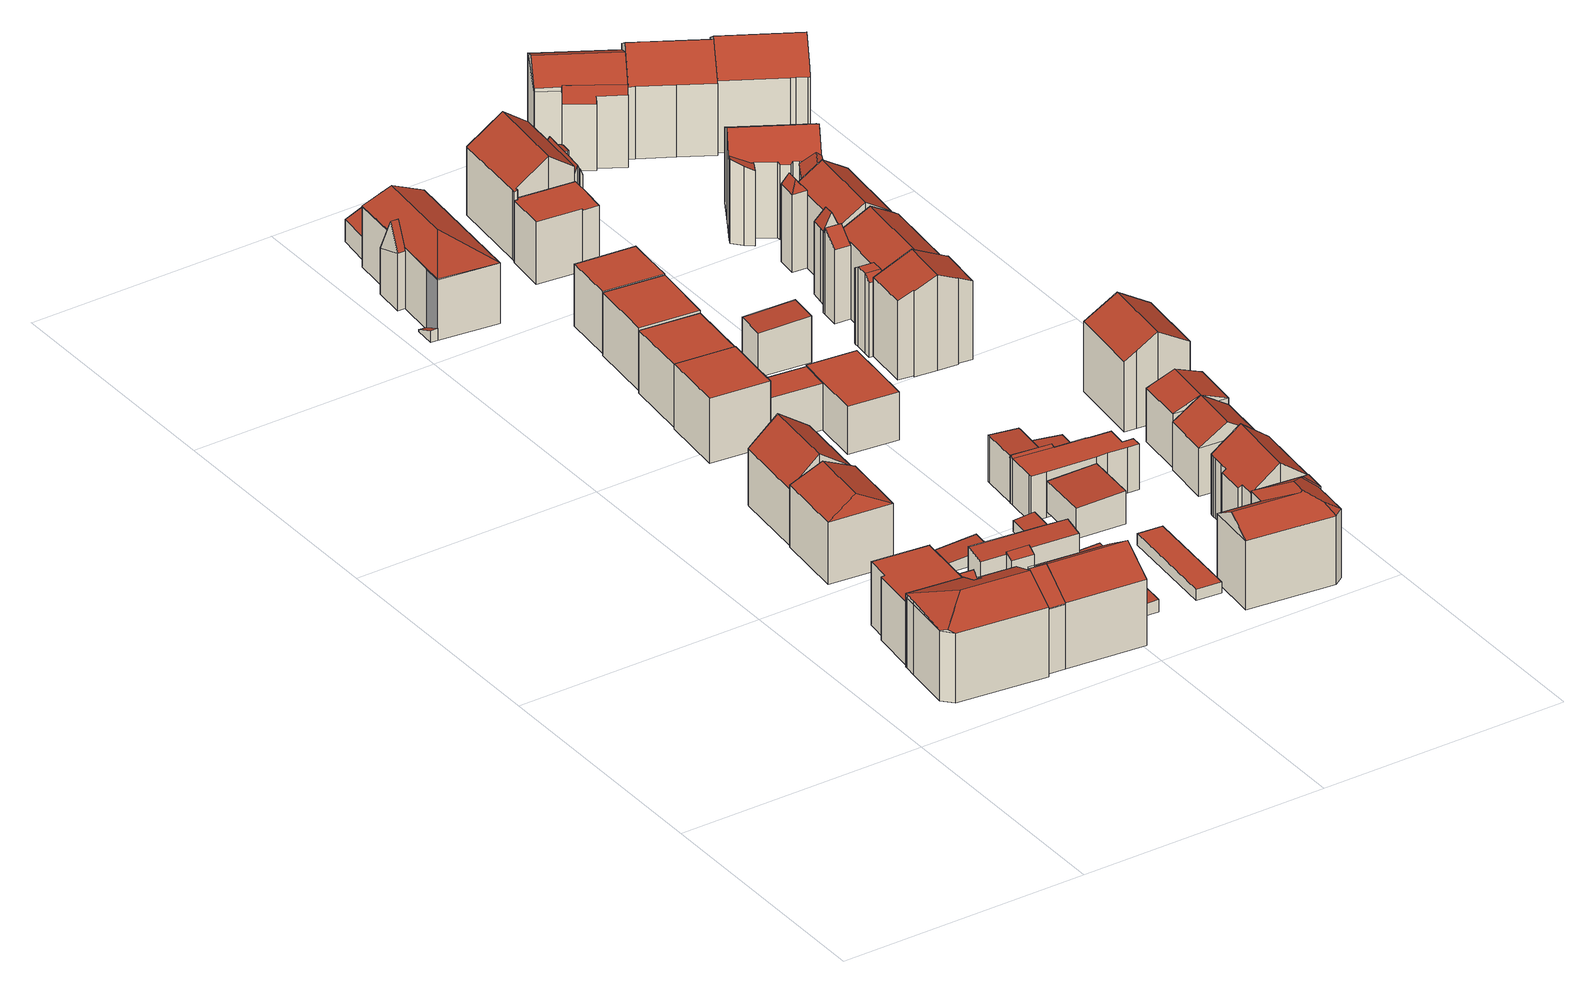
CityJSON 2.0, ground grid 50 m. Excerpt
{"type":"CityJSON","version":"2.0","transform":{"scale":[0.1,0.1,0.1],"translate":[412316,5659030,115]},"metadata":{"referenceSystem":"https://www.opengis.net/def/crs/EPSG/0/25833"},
"CityObjects":{
"building1":{"type":"Building","attributes":{"Dachtyp_tdc":"tdcFreeFormRoof","Gemeindeschluessel":14612000,"Dachneigung":30.68,"QualitaetDacherkennung":41,"Geometrietyp2DReferenz":"3000","measuredHeight":18.1,"function":"31001_9998","roofType":"5000"},"geometry":[{"type":"Solid","lod":"2","boundaries":[[[[0,1,2,3]],[[1,4,5,2]],[[4,6,7,5]],[[6,8,9,7]],[[8,10,11,9]],[[10,12,13,11]],[[12,14,15,13]],[[14,16,17,15]],[[16,18,19,17]],[[18,20,21,19]],[[20,22,23,21]],[[22,24,25,23]],[[24,0,3,25]],[[26,27,28,29,30,31]],[[10,8,6,32,26,31]],[[32,33,34,35,36,37,38,27,26]],[[16,28,27,18]],[[18,27,38,20]],[[20,38,37,22]],[[22,37,36,24]],[[24,36,35,0]],[[0,35,34,1]],[[1,34,33,4]],[[4,33,32,6]],[[12,30,29,14]],[[10,31,30,12]],[[14,29,28,16]],[[3,2,5,7,9,11,13,15,17,19,21,23,25]]]],"semantics":{"surfaces":[{"type":"WallSurface"},{"type":"RoofSurface"},{"type":"GroundSurface"}],"values":[[0,0,0,0,0,0,0,0,0,0,0,0,0,1,1,1,0,0,0,0,0,0,0,0,0,0,0,2]]}}]},
"building2":{"type":"Building","attributes":{"Dachtyp_tdc":"tdcPolyFlatRoof","Gemeindeschluessel":14612000,"Dachneigung":0,"QualitaetDacherkennung":82,"Geometrietyp2DReferenz":"3000","measuredHeight":12.91,"function":"31001_9998","roofType":"1000"},"geometry":[{"type":"Solid","lod":"2","boundaries":[[[[39,40,41,42]],[[40,43,44,41]],[[43,45,46,44]],[[45,47,48,46]],[[47,49,50,48]],[[49,51,52,50]],[[51,53,54,52]],[[53,55,56,54]],[[55,39,42,56]],[[55,53,51,49,47,45,43,40,39]],[[42,41,44,46,48,50,52,54,56]]]],"semantics":{"surfaces":[{"type":"WallSurface"},{"type":"RoofSurface"},{"type":"GroundSurface"}],"values":[[0,0,0,0,0,0,0,0,0,1,2]]}}]},
"building3":{"type":"Building","attributes":{"Dachtyp_tdc":"tdcFreeFormRoof","Gemeindeschluessel":14612000,"Dachneigung":25.07,"QualitaetDacherkennung":12,"Geometrietyp2DReferenz":"3000","measuredHeight":15.79,"function":"31001_9998","roofType":"5000"},"geometry":[{"type":"Solid","lod":"2","boundaries":[[[[57,58,59,60]],[[58,61,62,59]],[[61,63,64,62]],[[63,65,66,64]],[[65,57,60,66]],[[65,67,57]],[[67,65,63]],[[68,67,63,61]],[[68,61,58]],[[67,68,58,57]],[[60,59,62,64,66]]]],"semantics":{"surfaces":[{"type":"WallSurface"},{"type":"RoofSurface"},{"type":"GroundSurface"}],"values":[[0,0,0,0,0,0,0,1,1,1,2]]}}]},
"building4":{"type":"Building","attributes":{"Dachtyp_tdc":"tdcFreeFormRoof","Gemeindeschluessel":14612000,"Dachneigung":69.01,"QualitaetDacherkennung":9,"Geometrietyp2DReferenz":"3000","measuredHeight":6.58,"function":"31001_9998","roofType":"5000"},"geometry":[{"type":"Solid","lod":"2","boundaries":[[[[69,70,71,72]],[[70,73,74,71]],[[73,75,76,74]],[[75,77,78,76]],[[77,69,72,78]],[[73,70,79,80]],[[81,82,83,80,79]],[[75,83,82,77]],[[73,80,83,75]],[[77,82,81,69]],[[69,81,79,70]],[[72,71,74,76,78]]]],"semantics":{"surfaces":[{"type":"WallSurface"},{"type":"RoofSurface"},{"type":"GroundSurface"}],"values":[[0,0,0,0,0,1,1,0,0,0,0,2]]}}]},
"building5":{"type":"Building","attributes":{"Gemeindeschluessel":14612000,"Geometrietyp2DReferenz":"3000","function":"31001_9998","roofType":"9999"},"children":["building5-1","building5-2"]},
"building5-1":{"type":"BuildingPart","attributes":{"Dachtyp_tdc":"tdcGableRoof","Dachneigung":32.53,"QualitaetDacherkennung":75,"Geometrietyp2DReferenz":"3000","measuredHeight":17.63,"roofType":"3100"},"parents":["building5"],"geometry":[{"type":"MultiSurface","lod":"2","boundaries":[[[84,85,86,87,88,89]],[[90,91,92,93]],[[91,84,89,92]],[[84,91,94]],[[85,84,94,95]],[[91,90,96,97,95,94]],[[89,88,98,93,92]]],"semantics":{"surfaces":[{"type":"WallSurface"},{"type":"RoofSurface"},{"type":"GroundSurface"}],"values":[0,0,0,0,1,1,2]}}]},
"building5-2":{"type":"BuildingPart","attributes":{"Dachtyp_tdc":"tdcGableRoof","Dachneigung":31.61,"QualitaetDacherkennung":72,"Geometrietyp2DReferenz":"3000","measuredHeight":17.63,"roofType":"3100"},"parents":["building5"],"geometry":[{"type":"MultiSurface","lod":"2","boundaries":[[[99,100,101,102]],[[100,103,104,101]],[[103,105,98,104]],[[87,99,102,88]],[[86,106,97,107,108,109,110]],[[103,108,107,96,111,105]],[[99,110,109,100]],[[87,86,110,99]],[[100,109,108,103]],[[102,101,104,98,88]]],"semantics":{"surfaces":[{"type":"WallSurface"},{"type":"RoofSurface"},{"type":"GroundSurface"}],"values":[0,0,0,0,1,1,0,0,0,2]}}]},
"building6":{"type":"Building","attributes":{"Dachtyp_tdc":"tdcGableRoof","Gemeindeschluessel":14612000,"Dachneigung":42.78,"QualitaetDacherkennung":54,"Geometrietyp2DReferenz":"3000","measuredHeight":16.94,"function":"31001_9998","roofType":"3100"},"geometry":[{"type":"Solid","lod":"2","boundaries":[[[[112,113,114,115]],[[113,116,117,114]],[[116,118,119,117]],[[118,120,121,119]],[[120,122,123,121]],[[122,124,125,123]],[[124,112,115,125]],[[120,118,116,113]],[[113,112,124,122,120]],[[115,114,117,119,121,123,125]]]],"semantics":{"surfaces":[{"type":"WallSurface"},{"type":"RoofSurface"},{"type":"GroundSurface"}],"values":[[0,0,0,0,0,0,0,1,1,2]]}}]},
"building7":{"type":"Building","attributes":{"Dachtyp_tdc":"tdcPolyFlatRoof","Gemeindeschluessel":14612000,"Dachneigung":5.11,"QualitaetDacherkennung":79,"Geometrietyp2DReferenz":"3000","measuredHeight":2.65,"function":"31001_9998","roofType":"2100"},"geometry":[{"type":"Solid","lod":"2","boundaries":[[[[126,127,128,129]],[[127,130,131,128]],[[130,132,133,131]],[[132,126,129,133]],[[132,130,127,126]],[[129,128,131,133]]]],"semantics":{"surfaces":[{"type":"WallSurface"},{"type":"RoofSurface"},{"type":"GroundSurface"}],"values":[[0,0,0,0,1,2]]}}]},
"building8":{"type":"Building","attributes":{"Gemeindeschluessel":14612000,"Geometrietyp2DReferenz":"3000","function":"31001_9998","roofType":"9999"},"children":["building8-1","building8-2"]},
"building8-1":{"type":"BuildingPart","attributes":{"Dachtyp_tdc":"tdcPolyFlatRoof","Dachneigung":9.75,"QualitaetDacherkennung":72,"Geometrietyp2DReferenz":"3000","measuredHeight":10.02,"roofType":"2100"},"parents":["building8"],"geometry":[{"type":"MultiSurface","lod":"2","boundaries":[[[134,135,136,137]],[[135,138,139,136]],[[138,140,141,139]],[[142,143,144,145]],[[143,146,147,144]],[[146,134,137,147]],[[146,143,142,148,140,138,135,134]],[[137,136,139,141,149,145,144,147]]],"semantics":{"surfaces":[{"type":"WallSurface"},{"type":"RoofSurface"},{"type":"GroundSurface"}],"values":[0,0,0,0,0,0,1,2]}}]},
"building8-2":{"type":"BuildingPart","attributes":{"Dachtyp_tdc":"tdcPolyFlatRoof","Dachneigung":24.35,"QualitaetDacherkennung":50,"Geometrietyp2DReferenz":"3000","measuredHeight":9.75,"roofType":"2100"},"parents":["building8"],"geometry":[{"type":"MultiSurface","lod":"2","boundaries":[[[150,151,152,153]],[[151,154,142,145,152]],[[155,150,153,141,140]],[[155,156,154,151,150]],[[153,152,145,149,141]]],"semantics":{"surfaces":[{"type":"WallSurface"},{"type":"RoofSurface"},{"type":"GroundSurface"}],"values":[0,0,0,1,2]}}]},
"building9":{"type":"Building","attributes":{"Dachtyp_tdc":"tdcPolyFlatRoof","Gemeindeschluessel":14612000,"Dachneigung":0,"QualitaetDacherkennung":53,"Geometrietyp2DReferenz":"3000","measuredHeight":13.22,"function":"31001_9998","roofType":"1000"},"geometry":[{"type":"Solid","lod":"2","boundaries":[[[[157,158,159,160]],[[161,162,163,164]],[[162,157,160,163]],[[162,161,165,166,158,157]],[[160,159,167,168,164,163]],[[158,166,167,159]],[[166,165,168,167]],[[165,161,164,168]]]],"semantics":{"surfaces":[{"type":"WallSurface"},{"type":"RoofSurface"},{"type":"GroundSurface"}],"values":[[0,0,0,1,2,0,0,0]]}}]},
"building10":{"type":"Building","attributes":{"Gemeindeschluessel":14612000,"Geometrietyp2DReferenz":"3000","function":"31001_9998","roofType":"9999"},"children":["building10-1","building10-2","building10-3"]},
"building10-1":{"type":"BuildingPart","attributes":{"Dachtyp_tdc":"tdcGableRoof","Dachneigung":64.51,"QualitaetDacherkennung":7,"Geometrietyp2DReferenz":"3000","measuredHeight":16.79,"roofType":"3100"},"parents":["building10"],"geometry":[{"type":"MultiSurface","lod":"2","boundaries":[[[169,170,171]],[[170,172,173,174,175,171]],[[176,169,171,175,177,178]],[[179,180,181,182]],[[172,170,180,179]],[[170,169,181,180]],[[169,176,182,181]]],"semantics":{"surfaces":[{"type":"WallSurface"},{"type":"RoofSurface"},{"type":"GroundSurface"}],"values":[0,1,1,2,0,0,0]}}]},
"building10-2":{"type":"BuildingPart","attributes":{"Dachtyp_tdc":"tdcPolyFlatRoof","Dachneigung":25.5,"QualitaetDacherkennung":18,"Geometrietyp2DReferenz":"3000","measuredHeight":2.37,"roofType":"2100"},"parents":["building10"],"geometry":[{"type":"MultiSurface","lod":"2","boundaries":[[[183,184,185,186]],[[184,187,188,185]],[[187,189,190,188]],[[187,184,183,189]],[[190,186,185,188]]],"semantics":{"surfaces":[{"type":"WallSurface"},{"type":"RoofSurface"},{"type":"GroundSurface"}],"values":[0,0,0,1,2]}}]},
"building10-3":{"type":"BuildingPart","attributes":{"Dachtyp_tdc":"tdcHipAndGableRoof","Dachneigung":23.8,"QualitaetDacherkennung":34,"Geometrietyp2DReferenz":"3000","measuredHeight":15,"roofType":"5000"},"parents":["building10"],"geometry":[{"type":"MultiSurface","lod":"2","boundaries":[[[191,192,172,179,190,189]],[[193,194,195,182,176]],[[194,196,197,195]],[[196,198,199,197]],[[200,198,201]],[[198,196,202,201]],[[203,204,177,174,205,206,200,201,202]],[[207,200,206,191]],[[191,206,205,192]],[[193,204,203,194]],[[194,203,202,196]],[[198,200,207]],[[199,186,190,179,182,195,197]],[[198,207,183,186,199]]],"semantics":{"surfaces":[{"type":"WallSurface"},{"type":"RoofSurface"},{"type":"GroundSurface"}],"values":[0,0,0,0,1,1,1,0,0,0,0,0,2,0]}}]},
"building11":{"type":"Building","attributes":{"Dachtyp_tdc":"tdcPolyFlatRoof","Gemeindeschluessel":14612000,"Dachneigung":0,"QualitaetDacherkennung":72,"Geometrietyp2DReferenz":"3000","measuredHeight":12.77,"function":"31001_9998","roofType":"1000"},"geometry":[{"type":"Solid","lod":"2","boundaries":[[[[208,209,210,211]],[[209,212,213,210]],[[212,214,215,213]],[[214,208,211,215]],[[214,212,209,208]],[[211,210,213,215]]]],"semantics":{"surfaces":[{"type":"WallSurface"},{"type":"RoofSurface"},{"type":"GroundSurface"}],"values":[[0,0,0,0,1,2]]}}]},
"building12":{"type":"Building","attributes":{"Dachtyp_tdc":"tdcPolyFlatRoof","Gemeindeschluessel":14612000,"Dachneigung":4.4,"QualitaetDacherkennung":85,"Geometrietyp2DReferenz":"3000","measuredHeight":3.21,"function":"31001_9998","roofType":"2100"},"geometry":[{"type":"Solid","lod":"2","boundaries":[[[[216,217,218,219]],[[217,220,221,218]],[[220,222,223,221]],[[222,224,225,223]],[[224,216,219,225]],[[224,222,220,217,216]],[[219,218,221,223,225]]]],"semantics":{"surfaces":[{"type":"WallSurface"},{"type":"RoofSurface"},{"type":"GroundSurface"}],"values":[[0,0,0,0,0,1,2]]}}]},
"building13":{"type":"Building","attributes":{"Dachtyp_tdc":"tdcPolyFlatRoof","Gemeindeschluessel":14612000,"Dachneigung":2.82,"QualitaetDacherkennung":97,"Geometrietyp2DReferenz":"3000","measuredHeight":2.51,"function":"31001_2463","roofType":"2100"},"geometry":[{"type":"Solid","lod":"2","boundaries":[[[[226,227,228,229]],[[227,230,231,228]],[[230,232,233,231]],[[232,226,229,233]],[[232,230,227,226]],[[229,228,231,233]]]],"semantics":{"surfaces":[{"type":"WallSurface"},{"type":"RoofSurface"},{"type":"GroundSurface"}],"values":[[0,0,0,0,1,2]]}}]},
"building14":{"type":"Building","attributes":{"Dachtyp_tdc":"tdcGableRoof","Gemeindeschluessel":14612000,"Dachneigung":25.95,"QualitaetDacherkennung":1,"Geometrietyp2DReferenz":"3000","measuredHeight":8.12,"function":"31001_9998","roofType":"3100"},"geometry":[{"type":"Solid","lod":"2","boundaries":[[[[234,235,236,237]],[[235,238,239,236]],[[238,240,241,239]],[[240,234,237,241]],[[238,235,242]],[[234,240,243]],[[235,234,243,242]],[[240,238,242,243]],[[237,236,239,241]]]],"semantics":{"surfaces":[{"type":"WallSurface"},{"type":"RoofSurface"},{"type":"GroundSurface"}],"values":[[0,0,0,0,0,0,1,1,2]]}}]},
"building15":{"type":"Building","attributes":{"Dachtyp_tdc":"tdcPolyFlatRoof","Gemeindeschluessel":14612000,"Dachneigung":8.2,"QualitaetDacherkennung":87,"Geometrietyp2DReferenz":"3000","measuredHeight":2.77,"function":"31001_9998","roofType":"2100"},"geometry":[{"type":"Solid","lod":"2","boundaries":[[[[244,222,245,246]],[[222,247,248,245]],[[247,249,250,248]],[[247,222,244,249]],[[250,246,245,248]],[[249,244,246,250]]]],"semantics":{"surfaces":[{"type":"WallSurface"},{"type":"RoofSurface"},{"type":"GroundSurface"}],"values":[[0,0,0,1,2,0]]}}]},
"building16":{"type":"Building","attributes":{"Gemeindeschluessel":14612000,"Geometrietyp2DReferenz":"3000","function":"31001_9998","roofType":"9999"},"children":["building16-1","building16-2"]},
"building16-1":{"type":"BuildingPart","attributes":{"Dachtyp_tdc":"tdcPolyFlatRoof","Dachneigung":9.12,"QualitaetDacherkennung":68,"Geometrietyp2DReferenz":"3000","measuredHeight":3.66,"roofType":"2100"},"parents":["building16"],"geometry":[{"type":"MultiSurface","lod":"2","boundaries":[[[251,252,253,254]],[[255,256,257,258]],[[256,251,254,257]],[[256,255,252,251]],[[254,253,258,257]]],"semantics":{"surfaces":[{"type":"WallSurface"},{"type":"RoofSurface"},{"type":"GroundSurface"}],"values":[0,0,0,1,2]}}]},
"building16-2":{"type":"BuildingPart","attributes":{"Dachtyp_tdc":"tdcPolyFlatRoof","Dachneigung":0,"QualitaetDacherkennung":70,"Geometrietyp2DReferenz":"3000","measuredHeight":12.78,"roofType":"1000"},"parents":["building16"],"geometry":[{"type":"MultiSurface","lod":"2","boundaries":[[[259,260,261,262]],[[260,263,264,261]],[[263,265,255,258,264]],[[266,259,262,253,252]],[[266,265,263,260,259]],[[262,261,264,258,253]]],"semantics":{"surfaces":[{"type":"WallSurface"},{"type":"RoofSurface"},{"type":"GroundSurface"}],"values":[0,0,0,0,1,2]}}]},
"building17":{"type":"Building","attributes":{"Gemeindeschluessel":14612000,"Geometrietyp2DReferenz":"3000","function":"31001_9998","roofType":"9999"},"children":["building17-1","building17-2"]},
"building17-1":{"type":"BuildingPart","attributes":{"Dachtyp_tdc":"tdcPolyFlatRoof","Dachneigung":0,"QualitaetDacherkennung":69,"Geometrietyp2DReferenz":"3000","measuredHeight":9.77,"roofType":"1000"},"parents":["building17"],"geometry":[{"type":"MultiSurface","lod":"2","boundaries":[[[267,268,269,270]],[[268,271,272,269]],[[271,273,274,275,272]],[[276,267,270,277,278]],[[276,273,271,268,267]],[[270,269,272,275,277]]],"semantics":{"surfaces":[{"type":"WallSurface"},{"type":"RoofSurface"},{"type":"GroundSurface"}],"values":[0,0,0,0,1,2]}}]},
"building17-2":{"type":"BuildingPart","attributes":{"Dachtyp_tdc":"tdcPolyFlatRoof","Dachneigung":0,"QualitaetDacherkennung":41,"Geometrietyp2DReferenz":"3000","measuredHeight":9.45,"roofType":"1000"},"parents":["building17"],"geometry":[{"type":"MultiSurface","lod":"2","boundaries":[[[279,280,281,282]],[[280,278,277,281]],[[274,279,282,275]],[[274,278,280,279]],[[282,281,277,275]]],"semantics":{"surfaces":[{"type":"WallSurface"},{"type":"RoofSurface"},{"type":"GroundSurface"}],"values":[0,0,0,1,2]}}]},
"building18":{"type":"Building","attributes":{"Gemeindeschluessel":14612000,"Geometrietyp2DReferenz":"3000","function":"31001_9998","roofType":"9999"},"children":["building18-1","building18-2"]},
"building18-1":{"type":"BuildingPart","attributes":{"Dachtyp_tdc":"tdcFreeFormRoof","Dachneigung":55.46,"QualitaetDacherkennung":5,"Geometrietyp2DReferenz":"3000","measuredHeight":10.57,"roofType":"5000"},"parents":["building18"],"geometry":[{"type":"MultiSurface","lod":"2","boundaries":[[[283,284,285,286]],[[284,287,288,285]],[[289,283,286,290]],[[291,292,289,287]],[[291,287,284]],[[292,291,284,283]],[[292,283,289]],[[286,285,288,290]]],"semantics":{"surfaces":[{"type":"WallSurface"},{"type":"RoofSurface"},{"type":"GroundSurface"}],"values":[0,0,0,1,1,1,1,2]}}]},
"building18-2":{"type":"BuildingPart","attributes":{"Dachtyp_tdc":"tdcPolyFlatRoof","Dachneigung":0,"QualitaetDacherkennung":76,"Geometrietyp2DReferenz":"3000","measuredHeight":12.57,"roofType":"1000"},"parents":["building18"],"geometry":[{"type":"MultiSurface","lod":"2","boundaries":[[[293,294,295,288,287]],[[294,296,297,295]],[[296,298,299,297]],[[298,300,289,290,299]],[[300,298,296,294,293]],[[288,295,297,299,290]]],"semantics":{"surfaces":[{"type":"WallSurface"},{"type":"RoofSurface"},{"type":"GroundSurface"}],"values":[0,0,0,0,1,2]}}]},
"building19":{"type":"Building","attributes":{"Dachtyp_tdc":"tdcPolyFlatRoof","Gemeindeschluessel":14612000,"Dachneigung":0,"QualitaetDacherkennung":98,"Geometrietyp2DReferenz":"3000","measuredHeight":2.3,"function":"31001_2463","roofType":"1000"},"geometry":[{"type":"Solid","lod":"2","boundaries":[[[[301,302,303,304]],[[302,305,306,303]],[[305,307,308,306]],[[307,301,304,308]],[[307,305,302,301]],[[304,303,306,308]]]],"semantics":{"surfaces":[{"type":"WallSurface"},{"type":"RoofSurface"},{"type":"GroundSurface"}],"values":[[0,0,0,0,1,2]]}}]},
"building20":{"type":"Building","attributes":{"Dachtyp_tdc":"tdcPolyFlatRoof","Gemeindeschluessel":14612000,"Dachneigung":3.25,"QualitaetDacherkennung":88,"Geometrietyp2DReferenz":"3000","measuredHeight":6.72,"function":"31001_9998","roofType":"2100"},"geometry":[{"type":"Solid","lod":"2","boundaries":[[[[309,310,311,312]],[[310,313,314,311]],[[313,315,316,314]],[[315,309,312,316]],[[315,313,310,309]],[[312,311,314,316]]]],"semantics":{"surfaces":[{"type":"WallSurface"},{"type":"RoofSurface"},{"type":"GroundSurface"}],"values":[[0,0,0,0,1,2]]}}]},
"building21":{"type":"Building","attributes":{"Gemeindeschluessel":14612000,"Geometrietyp2DReferenz":"3000","function":"31001_9998","roofType":"9999"},"children":["building21-1","building21-2"]},
"building21-1":{"type":"BuildingPart","attributes":{"Dachtyp_tdc":"tdcPolyFlatRoof","Dachneigung":0,"QualitaetDacherkennung":66,"Geometrietyp2DReferenz":"3000","measuredHeight":12.74,"roofType":"1000"},"parents":["building21"],"geometry":[{"type":"MultiSurface","lod":"2","boundaries":[[[317,318,319,320,321]],[[318,322,323,319]],[[322,324,325,323]],[[324,326,327,325]],[[326,328,329,327]],[[328,330,331,329]],[[330,332,333,331]],[[332,334,335,336,333]],[[332,330,328,326,324,322,318,317,334]],[[336,320,319,323,325,327,329,331,333]]],"semantics":{"surfaces":[{"type":"WallSurface"},{"type":"RoofSurface"},{"type":"GroundSurface"}],"values":[0,0,0,0,0,0,0,0,1,2]}}]},
"building21-2":{"type":"BuildingPart","attributes":{"Dachtyp_tdc":"tdcPolyFlatRoof","Dachneigung":0,"QualitaetDacherkennung":69,"Geometrietyp2DReferenz":"3000","measuredHeight":3.44,"roofType":"1000"},"parents":["building21"],"geometry":[{"type":"MultiSurface","lod":"2","boundaries":[[[337,321,320,338]],[[335,339,340,336]],[[339,341,342,340]],[[341,343,344,342]],[[343,345,346,344]],[[345,347,348,346]],[[347,337,338,348]],[[347,345,343,341,339,335,321,337]],[[338,320,336,340,342,344,346,348]]],"semantics":{"surfaces":[{"type":"WallSurface"},{"type":"RoofSurface"},{"type":"GroundSurface"}],"values":[0,0,0,0,0,0,0,1,2]}}]},
"building22":{"type":"Building","attributes":{"Dachtyp_tdc":"tdcPolyFlatRoof","Gemeindeschluessel":14612000,"Dachneigung":2.59,"QualitaetDacherkennung":47,"Geometrietyp2DReferenz":"3000","measuredHeight":9.47,"function":"31001_9998","roofType":"2100"},"geometry":[{"type":"Solid","lod":"2","boundaries":[[[[349,350,351,352]],[[350,353,354,351]],[[353,355,356,354]],[[355,349,352,356]],[[355,353,350,349]],[[352,351,354,356]]]],"semantics":{"surfaces":[{"type":"WallSurface"},{"type":"RoofSurface"},{"type":"GroundSurface"}],"values":[[0,0,0,0,1,2]]}}]},
"building23":{"type":"Building","attributes":{"Gemeindeschluessel":14612000,"Geometrietyp2DReferenz":"3000","function":"31001_9998","roofType":"9999"},"children":["building23-1","building23-2","building23-3"]},
"building23-1":{"type":"BuildingPart","attributes":{"Dachtyp_tdc":"tdcFreeFormRoof","Dachneigung":56.95,"QualitaetDacherkennung":32,"Geometrietyp2DReferenz":"3000","measuredHeight":9.76,"roofType":"5000"},"parents":["building23"],"geometry":[{"type":"MultiSurface","lod":"2","boundaries":[[[357,358,359,360]],[[361,362,363,364]],[[362,365,366,363]],[[357,360,367,368]],[[362,361,358,369]],[[357,368,370,365,362,369]],[[360,359,364,363,366,367]],[[358,357,369]]],"semantics":{"surfaces":[{"type":"WallSurface"},{"type":"RoofSurface"},{"type":"GroundSurface"}],"values":[0,0,0,0,1,1,2,1]}}]},
"building23-2":{"type":"BuildingPart","attributes":{"Dachtyp_tdc":"tdcPolyFlatRoof","Dachneigung":3.63,"QualitaetDacherkennung":70,"Geometrietyp2DReferenz":"3000","measuredHeight":9.45,"roofType":"2100"},"parents":["building23"],"geometry":[{"type":"MultiSurface","lod":"2","boundaries":[[[371,372,373,366,365]],[[372,374,375,373]],[[374,376,377,375]],[[376,378,379,377]],[[378,368,367,379]],[[368,378,376,374,372,371,370]],[[366,373,375,377,379,367]]],"semantics":{"surfaces":[{"type":"WallSurface"},{"type":"RoofSurface"},{"type":"GroundSurface"}],"values":[0,0,0,0,0,1,2]}}]},
"building23-3":{"type":"BuildingPart","attributes":{"Dachtyp_tdc":"tdcPolyFlatRoof","Dachneigung":0,"QualitaetDacherkennung":55,"Geometrietyp2DReferenz":"3000","measuredHeight":9.28,"roofType":"1000"},"parents":["building23"],"geometry":[{"type":"MultiSurface","lod":"2","boundaries":[[[380,381,382,359,358]],[[381,383,384,382]],[[383,385,386,384]],[[385,387,388,386]],[[387,389,390,388]],[[389,391,392,390]],[[391,393,394,392]],[[393,395,396,394]],[[395,397,398,396]],[[397,399,400,398]],[[399,401,402,400]],[[401,403,404,402]],[[403,405,361,364,404]],[[405,403,401,399,397,395,393,391,389,387,385,383,381,380]],[[359,382,384,386,388,390,392,394,396,398,400,402,404,364]]],"semantics":{"surfaces":[{"type":"WallSurface"},{"type":"RoofSurface"},{"type":"GroundSurface"}],"values":[0,0,0,0,0,0,0,0,0,0,0,0,0,1,2]}}]},
"building24":{"type":"Building","attributes":{"Dachtyp_tdc":"tdcPolyFlatRoof","Gemeindeschluessel":14612000,"Dachneigung":4.14,"QualitaetDacherkennung":68,"Geometrietyp2DReferenz":"3000","measuredHeight":5.04,"function":"31001_9998","roofType":"2100"},"geometry":[{"type":"Solid","lod":"2","boundaries":[[[[406,407,408,409]],[[407,410,411,408]],[[410,412,413,411]],[[412,414,415,413]],[[414,416,417,415]],[[416,418,419,417]],[[418,406,409,419]],[[418,416,414,412,410,407,406]],[[409,408,411,413,415,417,419]]]],"semantics":{"surfaces":[{"type":"WallSurface"},{"type":"RoofSurface"},{"type":"GroundSurface"}],"values":[[0,0,0,0,0,0,0,1,2]]}}]},
"building25":{"type":"Building","attributes":{"Dachtyp_tdc":"tdcFreeFormRoof","Gemeindeschluessel":14612000,"Dachneigung":30.55,"QualitaetDacherkennung":49,"Geometrietyp2DReferenz":"3000","measuredHeight":17.3,"function":"31001_9998","roofType":"5000"},"geometry":[{"type":"Solid","lod":"2","boundaries":[[[[420,421,422,423,424,425]],[[426,420,425,427]],[[426,427,428]],[[421,420,426,428,429]],[[430,422,421,429,431]],[[432,430,431,433]],[[432,433,434]],[[423,422,430,432,434,435]],[[436,437,438,439,440,441,442,443,444]],[[434,433,437,436]],[[433,431,438,437]],[[431,429,439,438]],[[429,428,440,439]],[[428,427,441,440]],[[427,425,442,441]],[[425,424,443,442]],[[424,435,444,443]],[[435,434,436,444]],[[423,435,424]]]],"semantics":{"surfaces":[{"type":"RoofSurface"},{"type":"WallSurface"},{"type":"GroundSurface"}],"values":[[0,0,0,0,0,0,1,0,2,1,1,1,1,1,1,1,1,1,0]]}}]},
"building26":{"type":"Building","attributes":{"Gemeindeschluessel":14612000,"Geometrietyp2DReferenz":"3000","function":"31001_9998","roofType":"9999"},"children":["building26-1","building26-2","building26-3"]},
"building26-1":{"type":"BuildingPart","attributes":{"Dachtyp_tdc":"tdcPolyFlatRoof","Dachneigung":19.73,"QualitaetDacherkennung":71,"Geometrietyp2DReferenz":"3000","measuredHeight":13.42,"roofType":"2100"},"parents":["building26"],"geometry":[{"type":"MultiSurface","lod":"2","boundaries":[[[445,446,447,448]],[[446,449,450,447]],[[449,451,452,450]],[[451,453,454,452]],[[455,456,457,458]],[[456,459,460,457]],[[459,461,462,460]],[[461,445,448,462]],[[461,459,456,455,453,451,449,446,445]],[[448,447,450,452,454,458,457,460,462]]],"semantics":{"surfaces":[{"type":"WallSurface"},{"type":"RoofSurface"},{"type":"GroundSurface"}],"values":[0,0,0,0,0,0,0,0,1,2]}}]},
"building26-2":{"type":"BuildingPart","attributes":{"Dachtyp_tdc":"tdcGableRoof","Dachneigung":35.49,"QualitaetDacherkennung":76,"Geometrietyp2DReferenz":"3000","measuredHeight":18.94,"roofType":"3100"},"parents":["building26"],"geometry":[{"type":"MultiSurface","lod":"2","boundaries":[[[463,464,465,466,467]],[[464,468,469,465]],[[468,470,471,469]],[[470,472,473,471]],[[472,474,475,473]],[[474,476,477,475]],[[476,478,479,477]],[[478,480,481,479]],[[482,483,484,485,486]],[[480,478,476,474,472,470,468,464]],[[464,463,483,482,480]],[[466,465,469,471,473,475,477,479,481,486,485]],[[480,482,486,481]]],"semantics":{"surfaces":[{"type":"WallSurface"},{"type":"RoofSurface"},{"type":"GroundSurface"}],"values":[0,0,0,0,0,0,0,0,0,1,1,2,0]}}]},
"building26-3":{"type":"BuildingPart","attributes":{"Dachtyp_tdc":"tdcFreeFormRoof","Dachneigung":68.64,"QualitaetDacherkennung":52,"Geometrietyp2DReferenz":"3000","measuredHeight":15.52,"roofType":"5000"},"parents":["building26"],"geometry":[{"type":"MultiSurface","lod":"2","boundaries":[[[487,488,489,490]],[[488,491,492,489]],[[491,467,466,492]],[[484,455,458,485]],[[493,494,454,453]],[[493,495,496,494]],[[455,484,497]],[[484,467,491,497]],[[491,488,487,495,493,453,455,497]],[[496,490,489,492,466,485,458,454,494]],[[495,487,490,496]]],"semantics":{"surfaces":[{"type":"WallSurface"},{"type":"RoofSurface"},{"type":"GroundSurface"}],"values":[0,0,0,0,0,0,1,1,1,2,0]}}]},
"building27":{"type":"Building","attributes":{"Dachtyp_tdc":"tdcGableRoof","Gemeindeschluessel":14612000,"Dachneigung":37.41,"QualitaetDacherkennung":65,"Geometrietyp2DReferenz":"3000","measuredHeight":16.65,"function":"31001_9998","roofType":"3100"},"geometry":[{"type":"Solid","lod":"2","boundaries":[[[[498,499,500,501]],[[499,502,503,500]],[[502,504,505,503]],[[504,506,507,505]],[[506,508,509,507]],[[508,510,511,509]],[[510,512,513,511]],[[512,514,515,513]],[[514,516,517,515]],[[516,518,519,517]],[[518,520,521,519]],[[520,522,523,521]],[[522,524,525,523]],[[524,498,501,525]],[[520,518,516,514,512,510,508,506,504,502,499,498]],[[498,524,522,520]],[[501,500,503,505,507,509,511,513,515,517,519,521,523,525]]]],"semantics":{"surfaces":[{"type":"WallSurface"},{"type":"RoofSurface"},{"type":"GroundSurface"}],"values":[[0,0,0,0,0,0,0,0,0,0,0,0,0,0,1,1,2]]}}]},
"building28":{"type":"Building","attributes":{"Dachtyp_tdc":"tdcGableRoof","Gemeindeschluessel":14612000,"Dachneigung":24.44,"QualitaetDacherkennung":48,"Geometrietyp2DReferenz":"3000","measuredHeight":19.45,"function":"31001_9998","roofType":"3100"},"geometry":[{"type":"Solid","lod":"2","boundaries":[[[[526,527,528,529]],[[527,530,531,528]],[[530,532,533,531]],[[532,534,535,533]],[[534,536,537,535]],[[536,538,539,537]],[[538,540,541,539]],[[540,542,543,541]],[[542,544,545,543]],[[544,546,547,545]],[[546,526,529,547]],[[542,540,538,536,534,532]],[[532,530,527,526,546,544,542]],[[529,528,531,533,535,537,539,541,543,545,547]]]],"semantics":{"surfaces":[{"type":"WallSurface"},{"type":"RoofSurface"},{"type":"GroundSurface"}],"values":[[0,0,0,0,0,0,0,0,0,0,0,1,1,2]]}}]},
"building29":{"type":"Building","attributes":{"Dachtyp_tdc":"tdcGableRoof","Gemeindeschluessel":14612000,"Dachneigung":34.5,"QualitaetDacherkennung":61,"Geometrietyp2DReferenz":"3000","measuredHeight":13.63,"function":"31001_9998","roofType":"3100"},"geometry":[{"type":"Solid","lod":"2","boundaries":[[[[548,549,550,551]],[[549,552,553,550]],[[552,554,555,553]],[[554,548,551,555]],[[552,549,556]],[[548,554,557]],[[549,548,557,556]],[[554,552,556,557]],[[551,550,553,555]]]],"semantics":{"surfaces":[{"type":"WallSurface"},{"type":"RoofSurface"},{"type":"GroundSurface"}],"values":[[0,0,0,0,0,0,1,1,2]]}}]},
"building30":{"type":"Building","attributes":{"Gemeindeschluessel":14612000,"Geometrietyp2DReferenz":"3000","function":"31001_9998","roofType":"9999"},"children":["building30-1","building30-2","building30-3"]},
"building30-1":{"type":"BuildingPart","attributes":{"Dachtyp_tdc":"tdcGableRoof","Dachneigung":28.42,"QualitaetDacherkennung":60,"Geometrietyp2DReferenz":"3000","measuredHeight":18.97,"roofType":"3100"},"parents":["building30"],"geometry":[{"type":"MultiSurface","lod":"2","boundaries":[[[558,559,560,561]],[[559,562,563,560]],[[562,564,565,566,563]],[[567,568,569,570,571,572]],[[573,574,575,576]],[[574,577,578,575]],[[577,579,580,578]],[[579,558,561,580]],[[574,573,581,582,568,567,583,584,585,586,564,562]],[[562,559,558,579,577,574]],[[561,560,563,566,587,588,571,570,589,576,575,578,580]]],"semantics":{"surfaces":[{"type":"WallSurface"},{"type":"RoofSurface"},{"type":"GroundSurface"}],"values":[0,0,0,0,0,0,0,0,1,1,2]}}]},
"building30-2":{"type":"BuildingPart","attributes":{"Dachtyp_tdc":"tdcGableRoof","Dachneigung":35.98,"QualitaetDacherkennung":18,"Geometrietyp2DReferenz":"3000","measuredHeight":17.6,"roofType":"3100"},"parents":["building30"],"geometry":[{"type":"MultiSurface","lod":"2","boundaries":[[[569,590,591,570]],[[590,592,593,591]],[[592,594,595,593]],[[594,596,573,576,595]],[[592,590,569,582,597]],[[597,596,594,592]],[[589,570,591,593,595,576]]],"semantics":{"surfaces":[{"type":"WallSurface"},{"type":"RoofSurface"},{"type":"GroundSurface"}],"values":[0,0,0,0,1,1,2]}}]},
"building30-3":{"type":"BuildingPart","attributes":{"Dachtyp_tdc":"tdcCutGableRoof","Dachneigung":1.41,"QualitaetDacherkennung":33,"Geometrietyp2DReferenz":"3000","measuredHeight":16.33,"roofType":"9999"},"parents":["building30"],"geometry":[{"type":"MultiSurface","lod":"2","boundaries":[[[565,598,599,566]],[[598,600,601,599]],[[600,602,603,601]],[[602,604,605,603]],[[604,606,607,605]],[[606,608,609,607]],[[608,572,571,609]],[[602,600,598,565,586,610]],[[611,583,572,608,606,604]],[[610,611,604,602]],[[566,599,601,603,605,607,609,571,588,587]]],"semantics":{"surfaces":[{"type":"WallSurface"},{"type":"RoofSurface"},{"type":"GroundSurface"}],"values":[0,0,0,0,0,0,0,1,1,1,2]}}]},
"building31":{"type":"Building","attributes":{"Dachtyp_tdc":"tdcFreeFormRoof","Gemeindeschluessel":14612000,"Dachneigung":22.27,"QualitaetDacherkennung":80,"Geometrietyp2DReferenz":"3000","measuredHeight":13.14,"function":"31001_9998","roofType":"5000"},"geometry":[{"type":"Solid","lod":"2","boundaries":[[[[612,613,614,615]],[[613,616,617,614]],[[616,618,619,617]],[[618,620,621,619]],[[620,622,623,621]],[[622,612,615,623]],[[556,624,616,613,612]],[[622,620,618,624,556]],[[612,622,556]],[[618,616,624]],[[615,614,617,619,621,623]]]],"semantics":{"surfaces":[{"type":"WallSurface"},{"type":"RoofSurface"},{"type":"GroundSurface"}],"values":[[0,0,0,0,0,0,1,1,0,0,2]]}}]},
"building32":{"type":"Building","attributes":{"Gemeindeschluessel":14612000,"Geometrietyp2DReferenz":"3000","function":"31001_9998","roofType":"9999"},"children":["building32-1","building32-2","building32-3"]},
"building32-1":{"type":"BuildingPart","attributes":{"Dachtyp_tdc":"tdcGableRoof","Dachneigung":32.13,"QualitaetDacherkennung":66,"Geometrietyp2DReferenz":"3000","measuredHeight":18.3,"roofType":"3100"},"parents":["building32"],"geometry":[{"type":"MultiSurface","lod":"2","boundaries":[[[625,626,627,628]],[[626,629,630,627]],[[629,631,632,630]],[[631,633,634,632]],[[633,635,636,634]],[[635,637,638,636]],[[637,639,640,641,638]],[[642,643,644,645,646]],[[637,635,633,631,629]],[[629,626,625,643,642,639,637]],[[644,628,627,630,632,634,636,638,641,645]]],"semantics":{"surfaces":[{"type":"WallSurface"},{"type":"RoofSurface"},{"type":"GroundSurface"}],"values":[0,0,0,0,0,0,0,0,1,1,2]}}]},
"building32-2":{"type":"BuildingPart","attributes":{"Dachtyp_tdc":"tdcFreeFormRoof","Dachneigung":65.65,"QualitaetDacherkennung":21,"Geometrietyp2DReferenz":"3000","measuredHeight":18.35,"roofType":"5000"},"parents":["building32"],"geometry":[{"type":"MultiSurface","lod":"2","boundaries":[[[640,647,648]],[[645,641,649,650,651]],[[640,648,649,641]],[[648,652,650,649]],[[652,653,651,650]],[[653,646,645,651]],[[654,647,640,646]],[[654,646,653]],[[653,652,648,647,654]]],"semantics":{"surfaces":[{"type":"WallSurface"},{"type":"GroundSurface"},{"type":"RoofSurface"}],"values":[0,1,0,0,0,0,2,2,2]}}]},
"building32-3":{"type":"BuildingPart","attributes":{"Dachtyp_tdc":"tdcFreeFormRoof","Dachneigung":52.3,"QualitaetDacherkennung":6,"Geometrietyp2DReferenz":"3000","measuredHeight":17.68,"roofType":"5000"},"parents":["building32"],"geometry":[{"type":"MultiSurface","lod":"2","boundaries":[[[655,656,657,658]],[[656,659,625,628,657]],[[660,655,658,644,643]],[[661,656,655,662]],[[662,655,660]],[[660,659,661,662]],[[656,661,659]],[[658,657,628,644]]],"semantics":{"surfaces":[{"type":"WallSurface"},{"type":"RoofSurface"},{"type":"GroundSurface"}],"values":[0,0,0,1,1,1,0,2]}}]},
"building33":{"type":"Building","attributes":{"Dachtyp_tdc":"tdcGableRoof","Gemeindeschluessel":14612000,"Dachneigung":32.22,"QualitaetDacherkennung":72,"Geometrietyp2DReferenz":"3000","measuredHeight":18.35,"function":"31001_9998","roofType":"3100"},"geometry":[{"type":"Solid","lod":"2","boundaries":[[[[663,664,665,666]],[[664,667,668,665]],[[667,669,670,668]],[[669,671,672,670]],[[671,673,674,672]],[[673,675,676,674]],[[675,663,666,676]],[[671,669,667,664,663]],[[663,675,673,671]],[[666,665,668,670,672,674,676]]]],"semantics":{"surfaces":[{"type":"WallSurface"},{"type":"RoofSurface"},{"type":"GroundSurface"}],"values":[[0,0,0,0,0,0,0,1,1,2]]}}]},
"building34":{"type":"Building","attributes":{"Gemeindeschluessel":14612000,"Geometrietyp2DReferenz":"3000","function":"31001_9998","roofType":"9999"},"children":["building34-1","building34-2"]},
"building34-1":{"type":"BuildingPart","attributes":{"Dachtyp_tdc":"tdcGableRoof","Dachneigung":29.29,"QualitaetDacherkennung":64,"Geometrietyp2DReferenz":"3000","measuredHeight":18.89,"roofType":"3100"},"parents":["building34"],"geometry":[{"type":"MultiSurface","lod":"2","boundaries":[[[677,678,679,680,681]],[[678,682,683,679]],[[682,684,685,683]],[[684,686,687,685]],[[686,688,689,690,687]],[[691,692,693,694,695,696]],[[686,697,696,695]],[[682,691,696,697,684]],[[684,697,686]],[[688,694,693,677]],[[686,695,694,688]],[[677,693,692,678]],[[678,692,691,682]],[[680,679,683,685,687,690]]],"semantics":{"surfaces":[{"type":"WallSurface"},{"type":"RoofSurface"},{"type":"GroundSurface"}],"values":[0,0,0,0,0,1,1,0,0,0,0,0,0,2]}}]},
"building34-2":{"type":"BuildingPart","attributes":{"Dachtyp_tdc":"tdcFreeFormRoof","Dachneigung":66.47,"QualitaetDacherkennung":21,"Geometrietyp2DReferenz":"3000","measuredHeight":16.66,"roofType":"5000"},"parents":["building34"],"geometry":[{"type":"MultiSurface","lod":"2","boundaries":[[[698,699,700,701]],[[699,702,703,700]],[[702,704,705,703]],[[704,706,707,705]],[[706,708,709,707]],[[708,681,680,709]],[[689,698,701,690]],[[708,706,704,702,699,698]],[[698,689,681,708]],[[701,700,703,705,707,709,680,690]]],"semantics":{"surfaces":[{"type":"WallSurface"},{"type":"RoofSurface"},{"type":"GroundSurface"}],"values":[0,0,0,0,0,0,0,1,1,2]}}]},
"building35":{"type":"Building","attributes":{"Gemeindeschluessel":14612000,"Geometrietyp2DReferenz":"3000","function":"31001_9998","roofType":"9999"},"children":["building35-1","building35-2","building35-3"]},
"building35-1":{"type":"BuildingPart","attributes":{"Dachtyp_tdc":"tdcPolyFlatRoof","Dachneigung":23.53,"QualitaetDacherkennung":23,"Geometrietyp2DReferenz":"3000","measuredHeight":17.08,"roofType":"2100"},"parents":["building35"],"geometry":[{"type":"MultiSurface","lod":"2","boundaries":[[[710,711,712,713]],[[711,714,715,712]],[[714,716,717,715]],[[716,718,719,720,717]],[[716,714,711,710,721,718]],[[720,713,712,715,717]]],"semantics":{"surfaces":[{"type":"WallSurface"},{"type":"RoofSurface"},{"type":"GroundSurface"}],"values":[0,0,0,0,1,2]}}]},
"building35-2":{"type":"BuildingPart","attributes":{"Dachtyp_tdc":"tdcGableRoof","Dachneigung":37.64,"QualitaetDacherkennung":22,"Geometrietyp2DReferenz":"3000","measuredHeight":17.22,"roofType":"3100"},"parents":["building35"],"geometry":[{"type":"MultiSurface","lod":"2","boundaries":[[[722,723,724,725]],[[723,726,727,724]],[[726,728,729,727]],[[728,730,731,729]],[[728,732,733,734,730]],[[732,735,736,737,733]],[[722,738,737,736,723]],[[723,736,735,726]],[[726,735,732,728]],[[731,725,724,727,729]]],"semantics":{"surfaces":[{"type":"WallSurface"},{"type":"RoofSurface"},{"type":"GroundSurface"}],"values":[0,0,0,0,1,1,0,0,0,2]}}]},
"building35-3":{"type":"BuildingPart","attributes":{"Dachtyp_tdc":"tdcGableRoof","Dachneigung":30.93,"QualitaetDacherkennung":63,"Geometrietyp2DReferenz":"3000","measuredHeight":19.05,"roofType":"3100"},"parents":["building35"],"geometry":[{"type":"MultiSurface","lod":"2","boundaries":[[[739,740,741,742]],[[740,743,744,741]],[[743,745,746,744]],[[745,747,710,713,746]],[[719,748,749,720]],[[748,750,751,749]],[[750,752,753,751]],[[752,754,755,753]],[[754,738,722,725,755]],[[756,739,742,731,730]],[[754,752,750,748]],[[748,719,721,747,745,743,740,739,756,734,738,754]],[[742,741,744,746,713,720,749,751,753,755,725,731]]],"semantics":{"surfaces":[{"type":"WallSurface"},{"type":"RoofSurface"},{"type":"GroundSurface"}],"values":[0,0,0,0,0,0,0,0,0,0,1,1,2]}}]},
"building36":{"type":"Building","attributes":{"Dachtyp_tdc":"tdcGableRoof","Gemeindeschluessel":14612000,"Dachneigung":32.98,"QualitaetDacherkennung":72,"Geometrietyp2DReferenz":"3000","measuredHeight":19.29,"function":"31001_9998","roofType":"3100"},"geometry":[{"type":"Solid","lod":"2","boundaries":[[[[757,758,759,760]],[[758,761,762,759]],[[761,763,764,762]],[[763,765,766,764]],[[765,767,768,766]],[[767,769,770,768]],[[769,771,772,770]],[[771,773,774,772]],[[773,775,776,774]],[[775,757,760,776]],[[771,769,767,765,763,761]],[[761,758,757,775,773,771]],[[760,759,762,764,766,768,770,772,774,776]]]],"semantics":{"surfaces":[{"type":"WallSurface"},{"type":"RoofSurface"},{"type":"GroundSurface"}],"values":[[0,0,0,0,0,0,0,0,0,0,1,1,2]]}}]},
"building37":{"type":"Building","attributes":{"Dachtyp_tdc":"tdcFreeFormRoof","Gemeindeschluessel":14612000,"Dachneigung":33,"QualitaetDacherkennung":73,"Geometrietyp2DReferenz":"3000","measuredHeight":19.3,"function":"31001_9998","roofType":"5000"},"geometry":[{"type":"Solid","lod":"2","boundaries":[[[[777,778,779,780]],[[778,781,782,779]],[[781,783,784,782]],[[783,785,786,784]],[[785,787,788,786]],[[787,789,790,788]],[[789,791,792,790]],[[791,793,794,792]],[[793,795,796,794]],[[795,777,780,796]],[[797,785,783,781,778,798]],[[789,787,797,798,777,795,793,791]],[[787,785,797]],[[778,777,798]],[[780,779,782,784,786,788,790,792,794,796]]]],"semantics":{"surfaces":[{"type":"WallSurface"},{"type":"RoofSurface"},{"type":"GroundSurface"}],"values":[[0,0,0,0,0,0,0,0,0,0,1,1,0,0,2]]}}]}
},
"vertices":[
[247,179,151],[248,189,151],[248,189,9],[247,179,9],[321,181,151],[321,181,9],[310,66,151],[310,66,9],[310,65,151],[310,65,9],[130,85,151],[130,85,9],[111,107,151],[111,107,9],[121,202,151],[121,202,9],[124,226,151],[124,226,9],[124,230,151],[124,230,9],[126,230,151],[126,230,9],[236,218,151],[236,218,9],[232,181,151],[232,181,9],[181,145,190],[124,230,159],[124,226,159],[121,202,158],[111,107,152],[120,96,157],[316,131,190],[321,181,170],[248,189,170],[247,179,174],[232,181,174],[236,218,159],[126,230,159],
[126,230,140],[136,324,140],[136,324,11],[126,230,11],[143,324,140],[143,324,11],[149,374,140],[149,374,11],[263,362,140],[263,362,11],[262,359,140],[262,359,11],[257,309,140],[257,309,11],[248,217,140],[248,217,11],[236,218,140],[236,218,11],
[294,637,147],[280,499,147],[280,499,20],[294,637,20],[153,512,147],[153,512,20],[166,650,147],[166,650,20],[286,638,147],[286,638,20],[230,643,177],[218,524,177],
[257,309,31],[262,359,31],[262,359,14],[257,309,14],[336,351,32],[336,351,14],[333,309,31],[333,309,14],[332,302,31],[332,302,14],[261,341,80],[335,333,80],[257,309,46],[332,302,47],[333,309,54],
[502,47,150],[343,62,150],[343,62,149],[343,62,147],[343,62,15],[502,47,15],[356,197,148],[515,181,148],[515,181,15],[356,197,15],[508,114,192],[350,129,192],[350,134,188],[350,130,191],[354,178,15],
[310,65,147],[310,66,147],[310,66,15],[310,65,15],[321,181,147],[321,181,15],[354,178,147],[343,63,150],[350,131,192],[317,134,192],[310,66,150],[310,65,149],[354,176,149],
[181,800,138],[239,794,192],[239,794,23],[181,800,23],[300,788,149],[300,788,23],[286,638,149],[286,638,23],[225,644,192],[225,644,23],[166,650,138],[166,650,23],[180,796,138],[180,796,23],
[428,419,47],[345,426,40],[345,426,21],[428,419,21],[350,476,40],[350,476,21],[432,469,47],[432,469,21],
[475,337,116],[529,331,116],[529,331,17],[475,337,17],[525,289,109],[525,289,17],[428,298,109],[428,298,17],[383,304,109],[333,309,109],[333,309,17],[383,304,17],[336,351,117],[336,351,17],[428,300,109],[428,300,17],
[426,281,106],[382,285,106],[382,285,17],[426,281,17],[383,304,114],[428,298,113],[428,300,114],
[319,987,163],[313,926,163],[313,926,31],[319,987,31],[325,1053,163],[326,1052,163],[326,1052,31],[325,1053,31],[206,1065,163],[194,938,163],[194,938,31],[206,1065,31],
[17,1690,141],[11,1628,164],[14,1654,215],[26,1627,164],[26,1630,170],[27,1631,172],[29,1653,215],[32,1688,141],[30,1674,172],[30,1674,170],[26,1627,47],[11,1628,47],[17,1690,47],[32,1688,47],
[15,1510,71],[1,1511,71],[1,1511,47],[15,1510,47],[4,1552,51],[4,1552,47],[19,1551,51],[19,1551,47],
[19,1551,170],[26,1627,170],[32,1688,170],[40,1780,170],[40,1780,47],[159,1765,170],[159,1765,47],[135,1495,170],[135,1495,47],[15,1510,172],[83,1610,197],[97,1773,197],[40,1780,172],[32,1688,172],[26,1627,172],[19,1551,172],[15,1510,170],
[206,1065,162],[218,1191,162],[218,1191,34],[206,1065,34],[337,1178,162],[337,1178,34],[325,1053,162],[325,1053,34],
[475,337,58],[481,389,58],[481,389,30],[475,337,30],[494,387,59],[494,387,30],[535,383,62],[535,383,30],[529,331,62],[529,331,30],
[568,108,54],[518,113,51],[518,113,28],[568,108,28],[537,321,51],[537,321,28],[587,317,54],[587,317,28],
[165,1829,120],[159,1765,120],[159,1765,63],[165,1829,63],[40,1780,108],[40,1780,63],[48,1844,108],[48,1844,63],[113,1771,144],[120,1835,144],
[543,453,62],[535,383,34],[543,453,34],[494,387,56],[494,387,34],[502,458,56],[502,458,34],
[369,1245,76],[345,1248,72],[345,1248,39],[369,1245,39],[351,1308,72],[375,1306,76],[375,1306,39],[351,1308,39],
[337,1178,167],[218,1191,167],[218,1191,39],[337,1178,39],[231,1321,167],[231,1321,39],[351,1308,167],[345,1248,167],
[520,966,132],[505,814,132],[505,814,34],[520,966,34],[405,824,132],[405,824,34],[414,914,132],[414,914,129],[414,914,34],[421,976,132],[421,976,34],[421,976,129],
[313,926,129],[319,987,129],[319,987,34],[313,926,34],
[375,1362,135],[369,1306,135],[369,1306,43],[375,1362,43],[351,1308,135],[351,1308,43],[356,1364,135],[356,1364,43],[361,1317,149],[364,1354,149],
[351,1308,169],[231,1321,169],[231,1321,43],[240,1422,169],[240,1422,43],[360,1411,169],[360,1411,43],[356,1364,169],
[691,96,53],[641,100,53],[641,100,30],[691,96,30],[658,307,53],[658,307,30],[708,303,53],[708,303,30],
[666,354,113],[568,362,107],[568,362,45],[666,354,45],[576,464,107],[576,464,45],[674,456,113],[674,456,45],
[378,1585,179],[373,1542,179],[373,1542,52],[378,1585,52],[378,1585,86],[341,1545,179],[341,1545,52],[342,1549,179],[342,1549,52],[253,1558,179],[253,1558,52],[261,1638,179],[261,1638,52],[267,1637,179],[267,1637,52],[268,1642,179],[268,1642,52],[382,1630,179],[382,1630,86],[382,1630,52],
[401,1583,86],[401,1583,52],[390,1630,86],[390,1630,52],[390,1625,86],[390,1625,52],[395,1625,86],[395,1625,52],[396,1631,86],[396,1631,52],[405,1630,86],[405,1630,52],
[419,1170,129],[522,1159,134],[522,1159,39],[419,1170,39],[516,1100,134],[516,1100,39],[413,1111,129],[413,1111,39],
[633,532,124],[632,523,124],[632,523,33],[633,532,33],[550,533,124],[550,537,131],[550,537,33],[550,533,33],[551,541,124],[551,541,33],[610,534,33],[610,534,124],[629,528,131],[602,535,124],
[551,541,128],[557,612,128],[557,612,33],[557,617,128],[557,617,33],[617,611,124],[617,611,33],[617,605,124],[617,605,33],
[632,523,126],[692,517,126],[692,517,33],[702,515,126],[702,515,33],[742,511,126],[742,511,33],[738,472,126],[738,472,33],[760,470,126],[760,470,33],[759,450,126],[759,450,33],[736,451,126],[736,451,33],[697,455,126],[697,455,33],[674,456,126],[674,456,33],[576,464,126],[576,464,33],[545,467,126],[545,467,33],[545,472,126],[545,472,33],[550,533,126],
[632,523,92],[633,532,92],[633,532,43],[632,523,43],[610,534,94],[610,534,43],[617,605,94],[617,605,43],[617,611,94],[617,611,43],[699,599,88],[699,599,43],[692,517,88],[692,517,43],
[876,125,185],[841,96,204],[838,65,204],[862,36,188],[889,20,171],[896,101,171],[880,124,185],[900,100,171],[905,144,171],[793,155,171],[834,62,202],[789,119,171],[699,77,202],[704,128,171],[694,26,171],[869,7,171],[694,26,31],[704,128,31],[789,119,31],[793,155,31],[905,144,31],[900,100,31],[896,101,31],[889,20,31],[869,7,31],
[421,1712,184],[415,1712,186],[415,1712,55],[421,1712,55],[412,1683,186],[412,1683,55],[407,1679,188],[407,1679,55],[401,1681,190],[401,1681,55],[408,1740,190],[426,1738,183],[426,1738,55],[408,1740,55],[429,1735,182],[429,1735,55],[427,1716,182],[427,1716,55],
[381,1631,209],[331,1636,245],[331,1636,55],[381,1631,55],[381,1631,190],[268,1642,199],[268,1642,55],[267,1637,199],[267,1637,55],[261,1638,195],[261,1638,55],[262,1645,195],[262,1645,55],[277,1806,194],[277,1806,55],[277,1808,195],[277,1808,55],[347,1801,245],[347,1801,55],[397,1796,209],[392,1741,209],[392,1741,190],[392,1741,55],[397,1796,55],
[390,1625,204],[390,1630,204],[390,1630,55],[390,1625,55],[388,1630,210],[388,1630,55],[396,1631,190],[396,1631,55],[395,1625,190],[395,1625,55],[399,1733,211],
[850,150,211],[793,155,166],[793,155,44],[850,150,44],[795,187,166],[795,187,44],[788,188,161],[788,188,44],[794,247,160],[794,247,44],[802,246,166],[802,246,44],[803,263,166],[803,263,44],[805,283,166],[805,283,44],[806,290,166],[806,290,44],[806,295,166],[806,295,44],[807,300,166],[807,300,44],[865,294,211],[865,294,44],[920,289,168],[920,289,44],[905,144,169],[905,144,44],
[742,938,210],[713,941,224],[713,941,50],[742,938,50],[712,938,225],[712,938,50],[672,942,245],[672,942,50],[627,947,224],[627,947,50],[628,951,224],[628,951,50],[598,955,211],[598,955,50],[606,1043,210],[606,1043,50],[682,1036,245],[682,1036,50],[745,1030,213],[745,1030,50],[753,1029,209],[753,1029,50],
[814,348,150],[825,445,150],[825,445,52],[814,348,52],[934,434,153],[934,434,52],[924,336,153],[924,336,52],[880,440,188],[870,342,188],
[760,1189,206],[745,1030,206],[745,1030,49],[760,1189,49],[690,1035,238],[690,1035,49],[629,1041,205],[629,1041,201],[629,1041,49],[634,1093,205],[642,1165,205],[642,1165,199],[642,1165,49],[634,1093,49],[634,1093,202],[646,1207,205],[707,1201,238],[707,1201,49],[646,1207,49],[748,1197,214],[748,1197,49],[761,1195,206],[761,1195,49],[645,1199,205],[642,1173,205],[634,1090,205],[633,1082,205],[630,1056,205],[629,1047,205],[630,1056,49],[633,1082,49],[645,1199,49],
[610,1168,200],[610,1168,49],[614,1203,225],[614,1203,49],[615,1210,208],[615,1210,49],[646,1207,208],[645,1199,225],
[606,1043,201],[606,1043,49],[598,1044,201],[598,1044,49],[600,1059,212],[600,1059,49],[603,1085,211],[603,1085,49],[603,1092,206],[603,1092,49],[604,1097,202],[604,1097,49],[630,1056,212],[633,1082,211],
[825,445,166],[835,541,166],[835,541,57],[825,445,57],[837,540,167],[837,540,57],[942,530,167],[942,530,57],[944,530,166],[944,530,57],[934,434,166],[934,434,57],[890,535,188],
[662,1363,215],[673,1362,222],[673,1362,65],[662,1363,65],[714,1359,248],[714,1359,65],[716,1359,246],[716,1359,65],[764,1355,215],[764,1355,65],[748,1197,215],[748,1197,65],[698,1202,248],[698,1202,65],[647,1207,215],[647,1207,213],[647,1207,65],[650,1244,215],[658,1323,215],[658,1323,65],[650,1244,65],[650,1244,213],
[631,1208,248],[615,1210,213],[615,1210,65],[617,1221,65],[621,1247,65],[617,1221,213],[621,1247,213],[634,1230,247],
[629,1326,223],[633,1366,223],[633,1366,65],[629,1326,65],[662,1363,223],[658,1323,223],[648,1364,241],[645,1339,242],
[883,577,244],[842,580,218],[842,580,60],[883,577,60],[818,583,203],[818,583,60],[833,731,203],[833,731,60],[898,723,244],[898,723,60],[962,715,204],[962,715,60],[948,573,204],[948,573,60],
[491,1832,220],[450,1855,220],[450,1855,69],[491,1832,69],[491,1832,216],[450,1856,220],[450,1856,69],[510,1965,220],[510,1965,69],[652,1885,220],[652,1885,69],[590,1775,220],[590,1775,216],[590,1775,69],[450,1856,228],[450,1855,228],[491,1832,228],[590,1775,228],[619,1826,258],[478,1906,258],[510,1965,221],
[586,1769,233],[582,1762,216],[582,1762,69],[586,1769,69],[534,1789,216],[534,1789,69],[531,1784,203],[531,1784,69],[480,1814,207],[480,1814,69],[487,1825,236],[487,1825,69],
[631,1447,223],[619,1426,223],[619,1426,70],[631,1447,70],[605,1439,231],[605,1439,70],[588,1457,241],[588,1457,70],[594,1468,241],[594,1468,225],[594,1468,70],[626,1450,225],
[732,1387,220],[718,1361,220],[718,1361,70],[732,1387,70],[716,1359,220],[716,1359,70],[673,1362,220],[673,1362,70],[698,1407,220],[698,1407,70],[705,1360,242],[723,1392,242],[704,1404,225],[716,1359,235],[718,1361,235],[732,1387,235],[732,1387,225],
[689,1413,225],[684,1410,222],[684,1410,70],[689,1413,70],[667,1420,222],[667,1420,70],[666,1426,225],[666,1426,70],[631,1447,225],[624,1519,261],[624,1519,70],[655,1572,224],[655,1572,70],[792,1493,224],[792,1493,70],[762,1440,261],[762,1440,70],[698,1407,225],
[593,1757,232],[582,1762,232],[582,1762,85],[593,1757,85],[618,1824,278],[618,1824,85],[652,1885,233],[652,1885,85],[656,1883,232],[656,1883,85],[680,1870,233],[680,1870,85],[785,1810,232],[785,1810,85],[751,1748,278],[751,1748,85],[717,1686,232],[717,1686,85],[656,1721,232],[656,1721,85],
[717,1686,237],[785,1810,237],[785,1810,90],[717,1686,90],[897,1746,237],[897,1746,90],[923,1731,237],[923,1731,90],[925,1730,237],[925,1730,90],[864,1619,247],[864,1619,90],[856,1607,237],[856,1607,90],[853,1608,237],[853,1608,90],[835,1619,237],[835,1619,90],[827,1623,237],[827,1623,90],[891,1669,284],[751,1748,284]
]}
